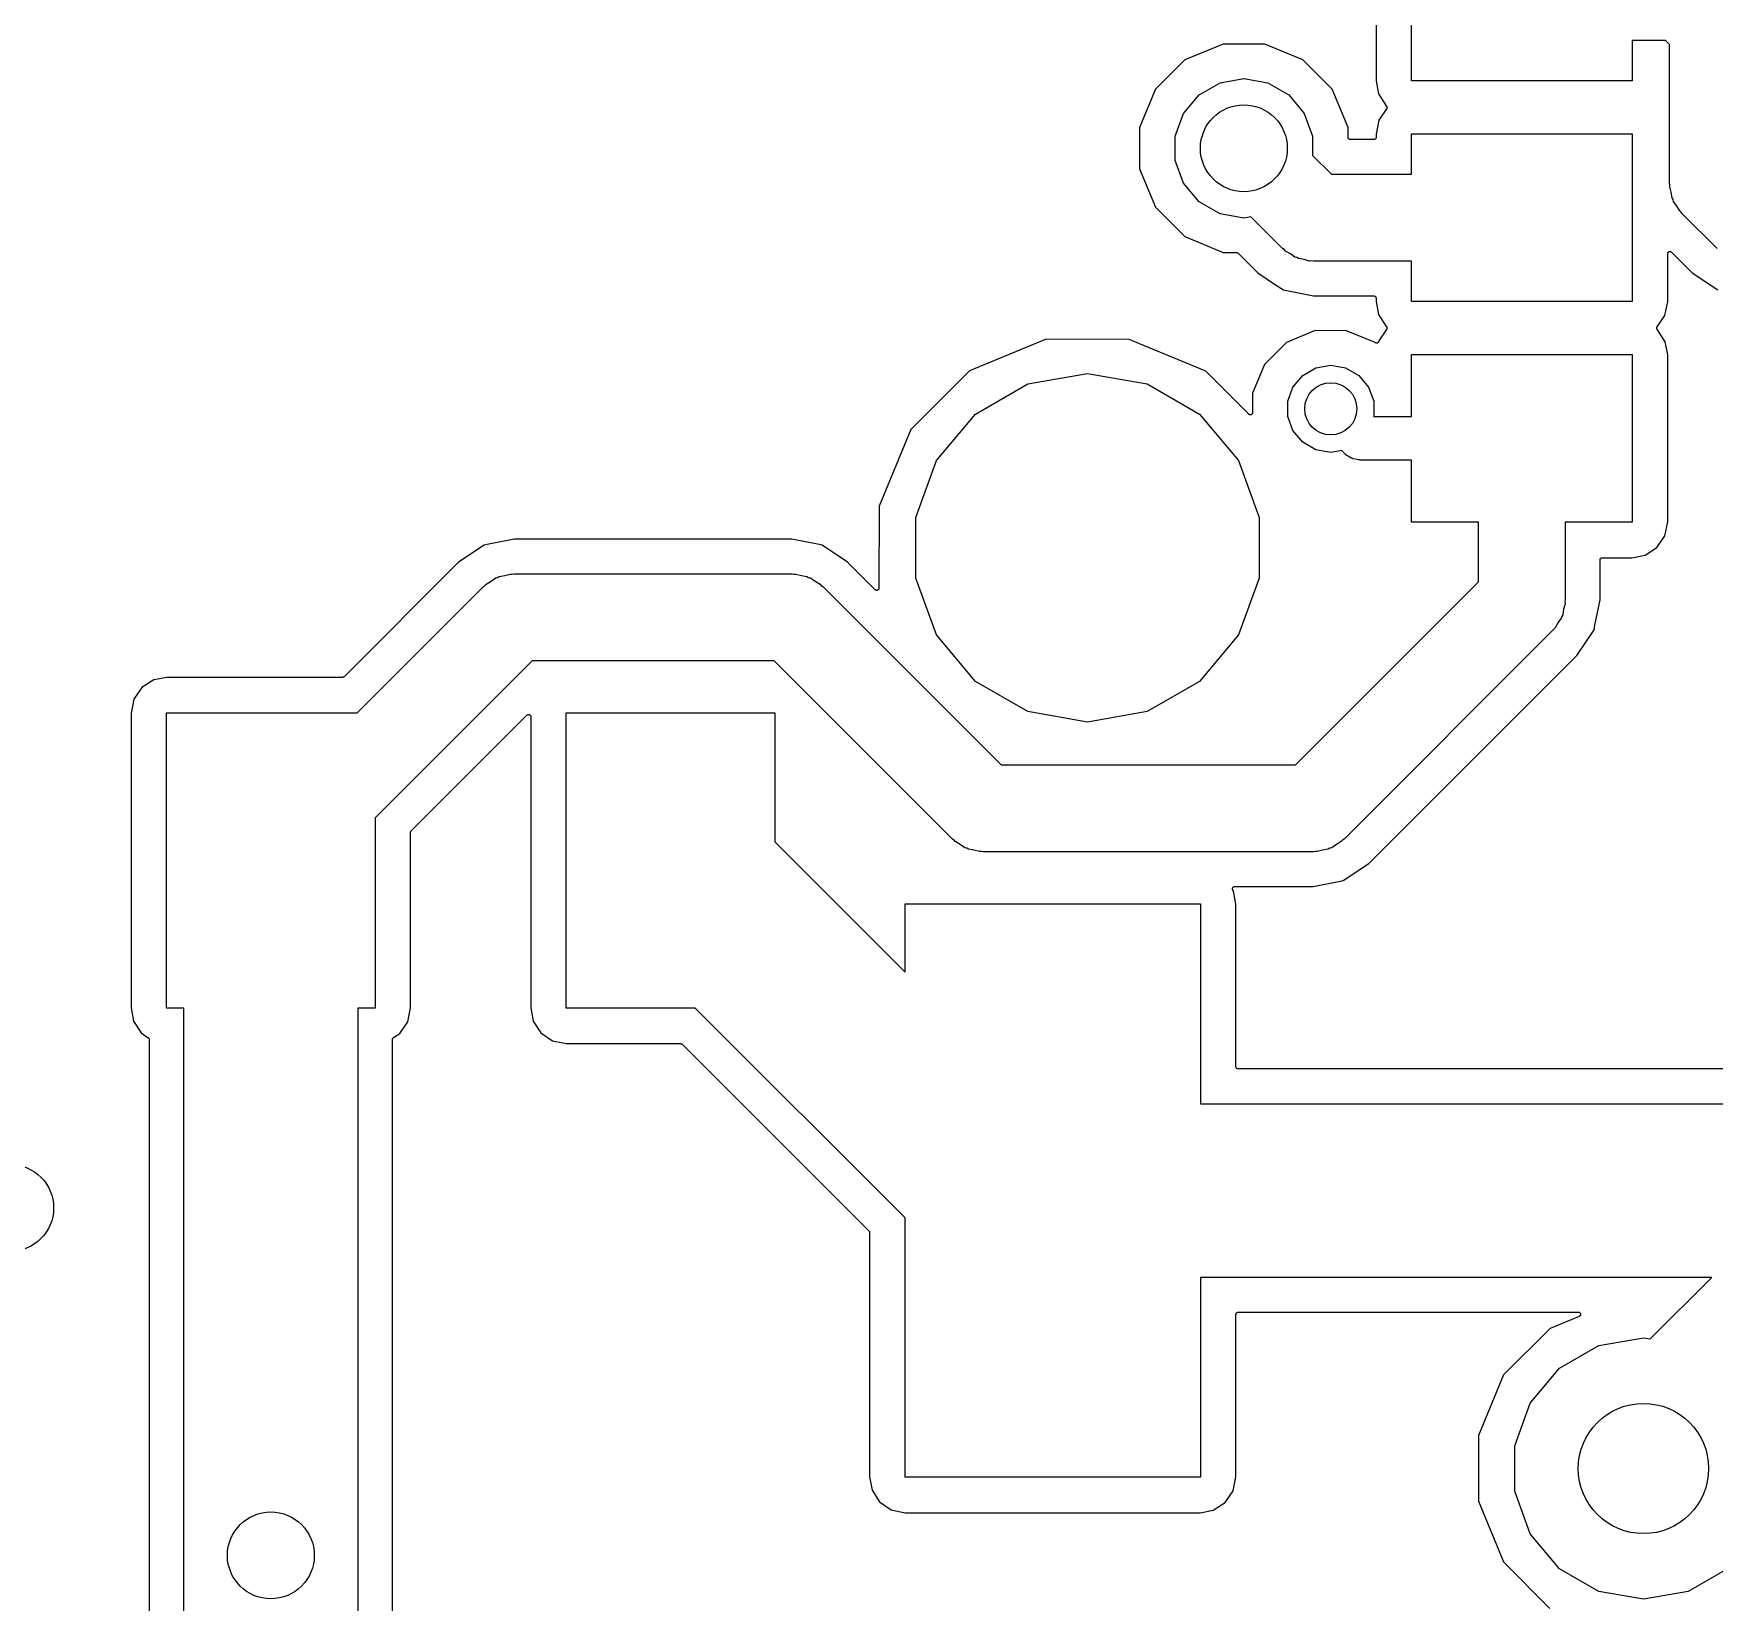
# Model space of a CAD drawing. Extents: x 0.3 to 75.7, y -92.7 to -2.
# Drawn here: x 50.43 to 60.11, y -77.67 to -68.64 of the extents above; entities that cross this region are included whole.
import ezdxf

# ---------------------------------------------------------------- set-up
doc = ezdxf.new("R2010")
doc.units = 0
doc.header["$MEASUREMENT"] = 0
doc.layers.add('BLACK', color=7, linetype='CONTINUOUS')

msp = doc.modelspace()

# ---------------------------------------------------------------- linework, layer by layer
at = {"layer": 'Black'}
for p, q in [((58.1608, -67.9487), (58.1608, -68.9114)), ((58.365, -68.9126), (58.365, -67.9474)), ((59.8264, -68.68), (59.635, -68.68)), ((59.635, -68.68), (59.635, -68.9126)), ((59.85, -68.7036), (59.8264, -68.68)), ((57.2812, -68.6999), (57.0606, -68.791)), ((57.5199, -68.7001), (57.2812, -68.6999)), ((57.7403, -68.7916), (57.5199, -68.7001)), ((59.85, -69.5), (59.85, -68.7036)), ((57.0606, -68.791), (56.8916, -68.9597)), ((57.909, -68.9606), (57.7403, -68.7916)), ((56.8916, -68.9597), (56.8001, -69.1801)), ((57.1419, -68.9924), (57.2627, -68.9227)), ((57.2627, -68.9227), (57.4, -68.8985)), ((57.4, -68.8985), (57.5373, -68.9227)), ((57.5373, -68.9227), (57.6581, -68.9924)), ((58.0001, -69.1812), (57.909, -68.9606)), ((58.1608, -68.9114), (58.175, -68.9866)), ((59.635, -68.9126), (58.365, -68.9126)), ((57.0523, -69.0992), (57.1419, -68.9924)), ((57.6581, -68.9924), (57.7477, -69.0992)), ((58.175, -68.9866), (58.219, -69.0551)), ((58.219, -69.0551), (58.2193, -69.0553)), ((58.2193, -69.0553), (58.2202, -69.056)), ((58.2202, -69.056), (58.2209, -69.0569)), ((58.2209, -69.0569), (58.2217, -69.0577)), ((58.2217, -69.0577), (58.2222, -69.0587)), ((58.2222, -69.0587), (58.2229, -69.0596)), ((58.2229, -69.0596), (58.2232, -69.0607)), ((58.2232, -69.0607), (58.2237, -69.0618)), ((58.2237, -69.0618), (58.2238, -69.0629)), ((58.2238, -69.0674), (58.2237, -69.0685)), ((58.2238, -69.0629), (58.2241, -69.064)), ((58.2241, -69.0663), (58.2238, -69.0674)), ((58.2241, -69.064), (58.224, -69.0651)), ((58.224, -69.0651), (58.2241, -69.0663)), ((57.0046, -69.2303), (57.0523, -69.0992)), ((57.7477, -69.0992), (57.7954, -69.2303)), ((58.1772, -69.1381), (58.1608, -69.2187)), ((58.2219, -69.0726), (58.1772, -69.1381)), ((58.2223, -69.0716), (58.2219, -69.0726)), ((58.223, -69.0706), (58.2223, -69.0716)), ((58.2233, -69.0695), (58.223, -69.0706)), ((58.2237, -69.0685), (58.2233, -69.0695)), ((56.8001, -69.1801), (56.7999, -69.4188)), ((57.0046, -69.3697), (57.0046, -69.2303)), ((57.7954, -69.2303), (57.7954, -69.3419)), ((58.0001, -69.237), (58.0001, -69.1812)), ((58.0003, -69.2381), (58.0001, -69.237)), ((58.0003, -69.2393), (58.0003, -69.2381)), ((58.0006, -69.2403), (58.0003, -69.2393)), ((58.0008, -69.2414), (58.0006, -69.2403)), ((58.0014, -69.2424), (58.0008, -69.2414)), ((58.0018, -69.2435), (58.0014, -69.2424)), ((58.0025, -69.2444), (58.0018, -69.2435)), ((58.0031, -69.2453), (58.0025, -69.2444)), ((58.004, -69.2461), (58.0031, -69.2453)), ((58.0047, -69.247), (58.004, -69.2461)), ((58.0057, -69.2475), (58.0047, -69.247)), ((58.0065, -69.2483), (58.0057, -69.2475)), ((58.0076, -69.2486), (58.0065, -69.2483)), ((58.0086, -69.2492), (58.0076, -69.2486)), ((58.0097, -69.2494), (58.0086, -69.2492)), ((58.0108, -69.2498), (58.0097, -69.2494)), ((58.0119, -69.2498), (58.0108, -69.2498)), ((58.0131, -69.25), (58.0119, -69.2498)), ((58.1478, -69.25), (58.0131, -69.25)), ((58.1489, -69.2498), (58.1478, -69.25)), ((58.1501, -69.2498), (58.1489, -69.2498)), ((58.1512, -69.2494), (58.1501, -69.2498)), ((58.1523, -69.2492), (58.1512, -69.2494)), ((58.1533, -69.2486), (58.1523, -69.2492)), ((58.1543, -69.2483), (58.1533, -69.2486)), ((58.1552, -69.2475), (58.1543, -69.2483)), ((58.1562, -69.247), (58.1552, -69.2475)), ((58.1569, -69.2461), (58.1562, -69.247)), ((58.1578, -69.2454), (58.1569, -69.2461)), ((58.1584, -69.2444), (58.1578, -69.2454)), ((58.1591, -69.2435), (58.1584, -69.2444)), ((58.1595, -69.2424), (58.1591, -69.2435)), ((58.16, -69.2414), (58.1595, -69.2424)), ((58.1602, -69.2403), (58.16, -69.2414)), ((58.1606, -69.2393), (58.1602, -69.2403)), ((58.1608, -69.237), (58.1606, -69.2381)), ((58.1606, -69.2381), (58.1606, -69.2393)), ((58.1608, -69.2187), (58.1608, -69.237)), ((58.365, -69.45), (58.365, -69.2174)), ((58.365, -69.2174), (59.635, -69.2174)), ((59.635, -69.2174), (59.635, -70.1826)), ((57.7954, -69.3419), (57.9036, -69.45)), ((56.7999, -69.4188), (56.891, -69.6394)), ((57.0523, -69.5008), (57.0046, -69.3697)), ((57.9036, -69.45), (58.365, -69.45)), ((57.1419, -69.6076), (57.0523, -69.5008)), ((59.8519, -69.5108), (59.85, -69.5)), ((59.851, -69.5218), (59.8519, -69.5108)), ((59.8594, -69.5533), (59.851, -69.5218)), ((56.891, -69.6394), (57.0597, -69.8084)), ((57.2627, -69.6773), (57.1419, -69.6076)), ((59.8651, -69.5855), (59.8594, -69.5533)), ((59.8706, -69.595), (59.8651, -69.5855)), ((59.8734, -69.6057), (59.8706, -69.595)), ((59.8922, -69.6324), (59.8734, -69.6057)), ((59.9085, -69.6607), (59.8922, -69.6324)), ((57.4, -69.7015), (57.2627, -69.6773)), ((57.4408, -69.6943), (57.4, -69.7015)), ((57.6232, -69.8768), (57.4408, -69.6943)), ((59.9169, -69.6678), (59.9085, -69.6607)), ((59.9232, -69.6768), (59.9169, -69.6678)), ((60.1232, -69.8768), (59.9232, -69.6768)), ((57.0597, -69.8084), (57.2801, -69.8999)), ((57.2801, -69.8999), (57.3582, -69.9)), ((57.3582, -69.9), (57.3588, -69.9001)), ((57.3588, -69.9001), (57.3593, -69.9)), ((57.3593, -69.9), (57.361, -69.9005)), ((57.361, -69.9005), (57.3626, -69.9008)), ((57.3626, -69.9008), (57.3631, -69.901)), ((57.3631, -69.901), (57.3637, -69.9012)), ((57.3637, -69.9012), (57.3651, -69.9022)), ((57.3651, -69.9022), (57.3665, -69.903)), ((57.3665, -69.903), (57.3669, -69.9034)), ((57.3669, -69.9034), (57.3674, -69.9038)), ((57.3674, -69.9038), (57.4809, -70.0173)), ((57.6322, -69.8831), (57.6232, -69.8768)), ((57.6393, -69.8915), (57.6322, -69.8831)), ((57.6676, -69.9078), (57.6393, -69.8915)), ((57.6943, -69.9266), (57.6676, -69.9078)), ((57.705, -69.9294), (57.6943, -69.9266)), ((57.7145, -69.9349), (57.705, -69.9294)), ((57.7467, -69.9406), (57.7145, -69.9349)), ((59.8392, -69.907), (59.8395, -69.9053)), ((59.8392, -70.1813), (59.8392, -69.907)), ((59.8395, -69.9053), (59.8396, -69.9036)), ((59.8396, -69.9036), (59.8399, -69.9031)), ((59.8399, -69.9031), (59.84, -69.9025)), ((59.84, -69.9025), (59.8408, -69.901)), ((59.8408, -69.901), (59.8415, -69.8995)), ((59.8415, -69.8995), (59.8419, -69.8991)), ((59.8419, -69.8991), (59.8422, -69.8986)), ((59.8422, -69.8986), (59.8435, -69.8975)), ((59.8435, -69.8975), (59.8447, -69.8963)), ((59.8447, -69.8963), (59.8452, -69.8961)), ((59.8452, -69.8961), (59.8457, -69.8957)), ((59.8457, -69.8957), (59.8473, -69.8951)), ((59.8473, -69.8951), (59.8488, -69.8944)), ((59.8488, -69.8944), (59.8494, -69.8943)), ((59.8494, -69.8943), (59.8499, -69.8941)), ((59.8499, -69.8941), (59.8516, -69.8941)), ((59.8516, -69.8941), (59.8533, -69.894)), ((59.8533, -69.894), (59.8539, -69.8941)), ((59.8539, -69.8941), (59.8544, -69.8941)), ((59.8544, -69.8941), (59.856, -69.8947)), ((59.856, -69.8947), (59.8577, -69.8952)), ((59.8577, -69.8952), (59.8581, -69.8955)), ((59.8581, -69.8955), (59.8587, -69.8957)), ((59.8587, -69.8957), (59.86, -69.8968)), ((59.86, -69.8968), (59.8614, -69.8978)), ((59.8614, -69.8978), (59.9809, -70.0173)), ((57.4809, -70.0173), (57.5773, -70.0817)), ((57.7782, -69.949), (57.7467, -69.9406)), ((57.7892, -69.9481), (57.7782, -69.949)), ((57.8, -69.95), (57.7892, -69.9481)), ((58.365, -69.95), (57.8, -69.95)), ((58.365, -70.1826), (58.365, -69.95)), ((59.9809, -70.0173), (60.1279, -70.1155)), ((57.5773, -70.0817), (57.5773, -70.0817)), ((57.5773, -70.0817), (57.6279, -70.1155)), ((57.6279, -70.1155), (57.8013, -70.15)), ((57.8013, -70.15), (58.1478, -70.15)), ((58.1478, -70.15), (58.1489, -70.1502)), ((58.1489, -70.1502), (58.1501, -70.1502)), ((58.1501, -70.1502), (58.1512, -70.1506)), ((58.1512, -70.1506), (58.1523, -70.1508)), ((58.1523, -70.1508), (58.1533, -70.1514)), ((58.1533, -70.1514), (58.1543, -70.1517)), ((58.1543, -70.1517), (58.1552, -70.1525)), ((58.1552, -70.1525), (58.1562, -70.153)), ((58.1562, -70.153), (58.1569, -70.1539)), ((58.1569, -70.1539), (58.1578, -70.1546)), ((58.1578, -70.1546), (58.1584, -70.1556)), ((58.1584, -70.1556), (58.1591, -70.1565)), ((58.1591, -70.1565), (58.1595, -70.1576)), ((58.1595, -70.1576), (58.16, -70.1586)), ((58.16, -70.1586), (58.1602, -70.1597)), ((58.1602, -70.1597), (58.1606, -70.1607)), ((58.1606, -70.1607), (58.1606, -70.1619)), ((58.1606, -70.1619), (58.1608, -70.163)), ((58.1608, -70.163), (58.1608, -70.1814)), ((58.1608, -70.1814), (58.175, -70.2566)), ((59.635, -70.1826), (58.365, -70.1826)), ((59.8228, -70.2619), (59.8392, -70.1813)), ((58.175, -70.2566), (58.219, -70.3251)), ((58.219, -70.3251), (58.2193, -70.3253)), ((58.2193, -70.3253), (58.2202, -70.326)), ((59.7781, -70.3274), (59.8228, -70.2619)), ((56.2624, -70.3996), (55.8211, -70.5819)), ((56.7397, -70.4), (56.2624, -70.3996)), ((57.1806, -70.5831), (56.7397, -70.4)), ((57.6454, -70.4183), (57.5187, -70.5448)), ((57.8109, -70.3499), (57.6454, -70.4183)), ((57.9899, -70.3501), (57.8109, -70.3499)), ((58.1556, -70.4189), (57.9899, -70.3501)), ((58.1567, -70.4196), (58.1556, -70.4189)), ((58.1582, -70.4206), (58.1567, -70.4196)), ((58.1586, -70.4207), (58.1582, -70.4206)), ((58.159, -70.4209), (58.1586, -70.4207)), ((58.1608, -70.4213), (58.159, -70.4209)), ((58.1626, -70.4218), (58.1608, -70.4213)), ((58.163, -70.4218), (58.1626, -70.4218)), ((58.1634, -70.4218), (58.163, -70.4218)), ((58.1653, -70.4216), (58.1634, -70.4218)), ((58.1671, -70.4214), (58.1653, -70.4216)), ((58.1675, -70.4212), (58.1671, -70.4214)), ((58.1679, -70.4212), (58.1675, -70.4212)), ((58.1695, -70.4203), (58.1679, -70.4212)), ((58.1712, -70.4195), (58.1695, -70.4203)), ((58.1715, -70.4192), (58.1712, -70.4195)), ((58.1718, -70.419), (58.1715, -70.4192)), ((58.1731, -70.4176), (58.1718, -70.419)), ((58.1744, -70.4163), (58.1731, -70.4176)), ((58.1746, -70.4159), (58.1744, -70.4163)), ((58.1748, -70.4156), (58.1746, -70.4159)), ((58.1755, -70.4139), (58.1748, -70.4156)), ((58.1763, -70.4122), (58.1755, -70.4139)), ((58.1765, -70.4114), (58.1763, -70.4118)), ((58.1763, -70.4118), (58.1763, -70.4122)), ((58.1772, -70.4081), (58.1765, -70.4114)), ((58.2219, -70.3426), (58.1772, -70.4081)), ((58.2202, -70.326), (58.2209, -70.3269)), ((58.2209, -70.3269), (58.2217, -70.3277)), ((58.2217, -70.3277), (58.2222, -70.3287)), ((58.2223, -70.3416), (58.2219, -70.3426)), ((58.2222, -70.3287), (58.2229, -70.3296)), ((58.223, -70.3406), (58.2223, -70.3416)), ((58.2229, -70.3296), (58.2232, -70.3307)), ((58.2233, -70.3395), (58.223, -70.3406)), ((58.2232, -70.3307), (58.2237, -70.3318)), ((58.2237, -70.3385), (58.2233, -70.3395)), ((58.2237, -70.3318), (58.2238, -70.3329)), ((58.2238, -70.3374), (58.2237, -70.3385)), ((58.2238, -70.3329), (58.2241, -70.334)), ((58.2241, -70.3363), (58.2238, -70.3374)), ((58.2241, -70.334), (58.224, -70.3351)), ((58.224, -70.3351), (58.2241, -70.3363)), ((59.7759, -70.3337), (59.7762, -70.3326)), ((59.776, -70.3349), (59.7759, -70.3337)), ((59.7759, -70.336), (59.776, -70.3349)), ((59.7762, -70.3371), (59.7759, -70.336)), ((59.7762, -70.3326), (59.7763, -70.3315)), ((59.7763, -70.3382), (59.7762, -70.3371)), ((59.7763, -70.3315), (59.7767, -70.3305)), ((59.7768, -70.3393), (59.7763, -70.3382)), ((59.7767, -70.3305), (59.777, -70.3294)), ((59.7771, -70.3404), (59.7768, -70.3393)), ((59.777, -70.3294), (59.7776, -70.3284)), ((59.7778, -70.3413), (59.7771, -70.3404)), ((59.7776, -70.3284), (59.7781, -70.3274)), ((59.7783, -70.3423), (59.7778, -70.3413)), ((59.7791, -70.3431), (59.7783, -70.3423)), ((59.7798, -70.344), (59.7791, -70.3431)), ((59.7807, -70.3447), (59.7798, -70.344)), ((59.781, -70.3449), (59.7807, -70.3447)), ((59.825, -70.4134), (59.781, -70.3449)), ((59.8392, -70.4886), (59.825, -70.4134)), ((58.365, -70.845), (58.365, -70.4874)), ((58.365, -70.4874), (59.635, -70.4874)), ((59.635, -70.4874), (59.635, -71.4526)), ((59.8392, -71.4513), (59.8392, -70.4886)), ((55.8211, -70.5819), (55.4833, -70.9192)), ((56.1567, -70.6566), (56.5, -70.596)), ((56.5, -70.596), (56.8433, -70.6566)), ((57.4278, -70.8307), (57.1806, -70.5831)), ((57.5187, -70.5448), (57.4501, -70.7101)), ((57.6827, -70.6745), (57.7387, -70.6078)), ((57.7387, -70.6078), (57.8142, -70.5642)), ((57.8142, -70.5642), (57.9, -70.549)), ((57.9, -70.549), (57.9858, -70.5642)), ((57.9858, -70.5642), (58.0613, -70.6078)), ((58.0613, -70.6078), (58.1173, -70.6745)), ((55.8548, -70.8309), (56.1567, -70.6566)), ((56.8433, -70.6566), (57.1452, -70.8309)), ((57.4501, -70.7101), (57.45, -70.8215)), ((57.6529, -70.7564), (57.6827, -70.6745)), ((58.1173, -70.6745), (58.1471, -70.7564)), ((57.6529, -70.8436), (57.6529, -70.7564)), ((58.1471, -70.7564), (58.1471, -70.8436)), ((55.6307, -71.0979), (55.8548, -70.8309)), ((57.1452, -70.8309), (57.3693, -71.0979)), ((57.4292, -70.8317), (57.4278, -70.8307)), ((57.4305, -70.8328), (57.4292, -70.8317)), ((57.431, -70.833), (57.4305, -70.8328)), ((57.4315, -70.8333), (57.431, -70.833)), ((57.4331, -70.8337), (57.4315, -70.8333)), ((57.4347, -70.8343), (57.4331, -70.8337)), ((57.4353, -70.8343), (57.4347, -70.8343)), ((57.4358, -70.8345), (57.4353, -70.8343)), ((57.4375, -70.8343), (57.4358, -70.8345)), ((57.4392, -70.8343), (57.4375, -70.8343)), ((57.4398, -70.8341), (57.4392, -70.8343)), ((57.4403, -70.8341), (57.4398, -70.8341)), ((57.4419, -70.8334), (57.4403, -70.8341)), ((57.4435, -70.8328), (57.4419, -70.8334)), ((57.4439, -70.8324), (57.4435, -70.8328)), ((57.4444, -70.8322), (57.4439, -70.8324)), ((57.4456, -70.831), (57.4444, -70.8322)), ((57.4469, -70.8299), (57.4456, -70.831)), ((57.4472, -70.8294), (57.4469, -70.8299)), ((57.4476, -70.829), (57.4472, -70.8294)), ((57.4483, -70.8274), (57.4476, -70.829)), ((57.4492, -70.826), (57.4483, -70.8274)), ((57.4493, -70.8254), (57.4492, -70.826)), ((57.4495, -70.8249), (57.4493, -70.8254)), ((57.4497, -70.8232), (57.4495, -70.8249)), ((57.45, -70.8215), (57.4497, -70.8232)), ((57.6827, -70.9255), (57.6529, -70.8436)), ((58.1471, -70.8436), (58.1466, -70.845)), ((58.1466, -70.845), (58.365, -70.845)), ((55.4833, -70.9192), (55.3002, -71.3601)), ((57.7387, -70.9922), (57.6827, -70.9255)), ((57.8142, -71.0358), (57.7387, -70.9922)), ((55.5114, -71.4255), (55.6307, -71.0979)), ((57.3693, -71.0979), (57.4886, -71.4255)), ((57.9, -71.051), (57.8142, -71.0358)), ((57.9631, -71.0398), (57.9, -71.051)), ((57.9816, -71.0584), (57.9631, -71.0398)), ((57.9861, -71.0615), (57.9816, -71.0584)), ((57.9897, -71.0658), (57.9861, -71.0615)), ((58.0038, -71.0739), (57.9897, -71.0658)), ((58.0172, -71.0833), (58.0038, -71.0739)), ((58.0225, -71.0847), (58.0172, -71.0833)), ((58.0272, -71.0875), (58.0225, -71.0847)), ((58.0433, -71.0903), (58.0272, -71.0875)), ((58.0591, -71.0945), (58.0433, -71.0903)), ((58.0646, -71.094), (58.0591, -71.0945)), ((58.07, -71.095), (58.0646, -71.094)), ((58.365, -71.095), (58.07, -71.095)), ((58.365, -71.4526), (58.365, -71.095)), ((55.3002, -71.3601), (55.2998, -71.832)), ((55.5114, -71.7742), (55.5114, -71.4255)), ((57.4886, -71.4255), (57.4886, -71.7742)), ((58.75, -71.4526), (58.365, -71.4526)), ((58.75, -71.7964), (58.75, -71.4526)), ((59.635, -71.4526), (59.25, -71.4526)), ((59.25, -71.4526), (59.25, -71.9)), ((59.8228, -71.5319), (59.8392, -71.4513)), ((53.0547, -71.5791), (53.0279, -71.5845)), ((53.2013, -71.55), (53.0547, -71.5791)), ((54.7987, -71.55), (53.2013, -71.55)), ((54.9452, -71.5791), (54.7987, -71.55)), ((54.9721, -71.5845), (54.9452, -71.5791)), ((54.9452, -71.5791), (54.9452, -71.5791)), ((59.7772, -71.5988), (59.8228, -71.5319)), ((53.0279, -71.5845), (52.8809, -71.6827)), ((55.1191, -71.6827), (54.9721, -71.5845)), ((59.45, -71.6698), (59.4502, -71.6687)), ((59.45, -71.8987), (59.45, -71.6698)), ((59.4502, -71.6675), (59.4506, -71.6664)), ((59.4502, -71.6687), (59.4502, -71.6675)), ((59.4506, -71.6664), (59.4508, -71.6653)), ((59.4508, -71.6653), (59.4514, -71.6643)), ((59.4514, -71.6643), (59.4517, -71.6633)), ((59.4517, -71.6633), (59.4525, -71.6624)), ((59.4525, -71.6624), (59.453, -71.6614)), ((59.453, -71.6614), (59.4539, -71.6607)), ((59.4539, -71.6607), (59.4546, -71.6598)), ((59.4546, -71.6598), (59.4556, -71.6592)), ((59.4556, -71.6592), (59.4565, -71.6585)), ((59.4565, -71.6585), (59.4576, -71.6581)), ((59.4576, -71.6581), (59.4586, -71.6576)), ((59.4586, -71.6576), (59.4597, -71.6574)), ((59.4597, -71.6574), (59.4607, -71.657)), ((59.4607, -71.657), (59.4619, -71.657)), ((59.4619, -71.657), (59.463, -71.6568)), ((59.463, -71.6568), (59.6338, -71.6568)), ((59.6338, -71.6568), (59.709, -71.6426)), ((59.709, -71.6426), (59.7772, -71.5988)), ((52.8809, -71.6827), (52.2216, -72.342)), ((53.0676, -71.7922), (53.0943, -71.7734)), ((53.0943, -71.7734), (53.105, -71.7706)), ((53.105, -71.7706), (53.1145, -71.7651)), ((53.1145, -71.7651), (53.1467, -71.7594)), ((53.1467, -71.7594), (53.1782, -71.751)), ((53.1782, -71.751), (53.1892, -71.7519)), ((53.1892, -71.7519), (53.2, -71.75)), ((53.2, -71.75), (54.8, -71.75)), ((54.8, -71.75), (54.8108, -71.7519)), ((54.8108, -71.7519), (54.8218, -71.751)), ((54.8218, -71.751), (54.8533, -71.7594)), ((54.8533, -71.7594), (54.8855, -71.7651)), ((54.8855, -71.7651), (54.895, -71.7706)), ((54.895, -71.7706), (54.9057, -71.7734)), ((54.9057, -71.7734), (54.9324, -71.7922)), ((55.2776, -71.8412), (55.1191, -71.6827)), ((55.6307, -72.1017), (55.5114, -71.7742)), ((57.4886, -71.7742), (57.3693, -72.1017)), ((52.2964, -72.55), (53.0232, -71.8232)), ((53.0232, -71.8232), (53.0322, -71.8169)), ((53.0322, -71.8169), (53.0393, -71.8085)), ((53.0393, -71.8085), (53.0676, -71.7922)), ((54.9324, -71.7922), (54.9607, -71.8085)), ((54.9607, -71.8085), (54.9678, -71.8169)), ((54.9678, -71.8169), (54.9768, -71.8232)), ((54.9768, -71.8232), (56.0036, -72.85)), ((55.279, -71.8422), (55.2776, -71.8412)), ((55.2803, -71.8433), (55.279, -71.8422)), ((55.2808, -71.8435), (55.2803, -71.8433)), ((55.2813, -71.8438), (55.2808, -71.8435)), ((55.2829, -71.8442), (55.2813, -71.8438)), ((55.2845, -71.8448), (55.2829, -71.8442)), ((55.2851, -71.8448), (55.2845, -71.8448)), ((55.2857, -71.845), (55.2851, -71.8448)), ((55.2873, -71.8448), (55.2857, -71.845)), ((55.289, -71.8448), (55.2873, -71.8448)), ((55.2896, -71.8446), (55.289, -71.8448)), ((55.2902, -71.8446), (55.2896, -71.8446)), ((55.2917, -71.8439), (55.2902, -71.8446)), ((55.2933, -71.8433), (55.2917, -71.8439)), ((55.2937, -71.8429), (55.2933, -71.8433)), ((55.2943, -71.8427), (55.2937, -71.8429)), ((55.2955, -71.8415), (55.2943, -71.8427)), ((55.2967, -71.8404), (55.2955, -71.8415)), ((55.297, -71.8399), (55.2967, -71.8404)), ((55.2974, -71.8395), (55.297, -71.8399)), ((55.2982, -71.8379), (55.2974, -71.8395)), ((55.299, -71.8365), (55.2982, -71.8379)), ((55.2991, -71.8359), (55.299, -71.8365)), ((55.2994, -71.8354), (55.2991, -71.8359)), ((55.2995, -71.8337), (55.2994, -71.8354)), ((55.2998, -71.832), (55.2995, -71.8337)), ((57.6964, -72.85), (58.75, -71.7964)), ((59.2406, -71.9533), (59.2349, -71.9855)), ((59.249, -71.9218), (59.2406, -71.9533)), ((59.25, -71.9), (59.2481, -71.9108)), ((59.2481, -71.9108), (59.249, -71.9218)), ((59.4209, -72.0452), (59.45, -71.8987)), ((59.1915, -72.0607), (59.1831, -72.0678)), ((59.2078, -72.0324), (59.1915, -72.0607)), ((59.2266, -72.0057), (59.2078, -72.0324)), ((59.2294, -71.995), (59.2266, -72.0057)), ((59.2349, -71.9855), (59.2294, -71.995)), ((59.4155, -72.0721), (59.4209, -72.0452)), ((55.8548, -72.3688), (55.6307, -72.1017)), ((57.3693, -72.1017), (57.1452, -72.3688)), ((59.1768, -72.0768), (57.9768, -73.2768)), ((59.1831, -72.0678), (59.1768, -72.0768)), ((59.3173, -72.2191), (59.4155, -72.0721)), ((53.3036, -72.25), (52.4, -73.1536)), ((54.6964, -72.25), (53.3036, -72.25)), ((55.7232, -73.2768), (54.6964, -72.25)), ((59.188, -72.3484), (59.3173, -72.2191)), ((51.2012, -72.3458), (51.126, -72.36)), ((52.2124, -72.3458), (51.2012, -72.3458)), ((52.213, -72.3457), (52.2124, -72.3458)), ((52.2135, -72.3458), (52.213, -72.3457)), ((52.2152, -72.3453), (52.2135, -72.3458)), ((52.2168, -72.345), (52.2152, -72.3453)), ((52.2173, -72.3448), (52.2168, -72.345)), ((52.2179, -72.3446), (52.2173, -72.3448)), ((52.2193, -72.3436), (52.2179, -72.3446)), ((52.2207, -72.3428), (52.2193, -72.3436)), ((52.2211, -72.3423), (52.2207, -72.3428)), ((52.2216, -72.342), (52.2211, -72.3423)), ((58.4053, -73.1311), (59.188, -72.3484)), ((51.0578, -72.4038), (51.0122, -72.4707)), ((51.126, -72.36), (51.0578, -72.4038)), ((56.1567, -72.5431), (55.8548, -72.3688)), ((57.1452, -72.3688), (56.8433, -72.5431)), ((51.0122, -72.4707), (50.9958, -72.5513)), ((51.2, -74.25), (51.2, -72.55)), ((51.2, -72.55), (52.2964, -72.55)), ((53.5, -74.25), (53.5, -72.55)), ((53.5, -72.55), (54.7, -72.55)), ((54.7, -72.55), (54.7, -73.2929)), ((56.5, -72.6037), (56.1567, -72.5431)), ((56.8433, -72.5431), (56.5, -72.6037)), ((50.9958, -72.5513), (50.9958, -74.2488)), ((52.608, -73.2284), (53.2736, -72.5628)), ((53.2736, -72.5628), (53.275, -72.5618)), ((53.275, -72.5618), (53.2763, -72.5607)), ((53.2763, -72.5607), (53.2769, -72.5605)), ((53.2769, -72.5605), (53.2773, -72.5602)), ((53.2773, -72.5602), (53.279, -72.5597)), ((53.279, -72.5597), (53.2806, -72.5591)), ((53.2806, -72.5591), (53.2811, -72.5591)), ((53.2811, -72.5591), (53.2817, -72.559)), ((53.2817, -72.559), (53.2834, -72.5591)), ((53.2834, -72.5591), (53.2851, -72.5591)), ((53.2851, -72.5591), (53.2856, -72.5593)), ((53.2856, -72.5593), (53.2862, -72.5594)), ((53.2862, -72.5594), (53.2877, -72.5601)), ((53.2877, -72.5601), (53.2893, -72.5607)), ((53.2893, -72.5607), (53.2898, -72.5611)), ((53.2898, -72.5611), (53.2903, -72.5613)), ((53.2903, -72.5613), (53.2915, -72.5625)), ((53.2915, -72.5625), (53.2928, -72.5636)), ((53.2928, -72.5636), (53.2931, -72.5641)), ((53.2931, -72.5641), (53.2935, -72.5645)), ((53.2935, -72.5645), (53.2942, -72.566)), ((53.2942, -72.566), (53.295, -72.5675)), ((53.295, -72.5675), (53.2951, -72.5681)), ((53.2951, -72.5681), (53.2954, -72.5686)), ((53.2954, -72.5686), (53.2955, -72.5703)), ((53.2955, -72.5703), (53.2958, -72.572)), ((53.2958, -72.572), (53.2958, -74.2488)), ((56.0036, -72.85), (57.6964, -72.85)), ((58.1191, -73.4173), (58.4053, -73.1311)), ((58.4053, -73.1311), (58.4053, -73.1311)), ((52.4, -73.1536), (52.4, -74.25)), ((52.6042, -73.2365), (52.6047, -73.2348)), ((52.6043, -73.237), (52.6042, -73.2365)), ((52.6042, -73.2376), (52.6043, -73.237)), ((52.6042, -74.2487), (52.6042, -73.2376)), ((52.6047, -73.2348), (52.605, -73.2332)), ((52.605, -73.2332), (52.6052, -73.2327)), ((52.6052, -73.2327), (52.6054, -73.2321)), ((52.6054, -73.2321), (52.6064, -73.2307)), ((52.6064, -73.2307), (52.6072, -73.2293)), ((52.6072, -73.2293), (52.6077, -73.2289)), ((52.6077, -73.2289), (52.608, -73.2284)), ((54.7, -73.2929), (55.45, -74.0429)), ((55.7322, -73.2831), (55.7232, -73.2768)), ((55.7393, -73.2915), (55.7322, -73.2831)), ((55.7676, -73.3078), (55.7393, -73.2915)), ((55.7943, -73.3266), (55.7676, -73.3078)), ((57.9324, -73.3078), (57.9057, -73.3266)), ((57.9607, -73.2915), (57.9324, -73.3078)), ((57.9678, -73.2831), (57.9607, -73.2915)), ((57.9768, -73.2768), (57.9678, -73.2831)), ((55.805, -73.3294), (55.7943, -73.3266)), ((55.8145, -73.3349), (55.805, -73.3294)), ((55.8467, -73.3406), (55.8145, -73.3349)), ((55.8782, -73.349), (55.8467, -73.3406)), ((55.8892, -73.3481), (55.8782, -73.349)), ((55.9, -73.35), (55.8892, -73.3481)), ((57.8, -73.35), (55.9, -73.35)), ((57.8108, -73.3481), (57.8, -73.35)), ((57.8218, -73.349), (57.8108, -73.3481)), ((57.8533, -73.3406), (57.8218, -73.349)), ((57.8855, -73.3349), (57.8533, -73.3406)), ((57.895, -73.3294), (57.8855, -73.3349)), ((57.9057, -73.3266), (57.895, -73.3294)), ((57.9721, -73.5155), (58.1191, -73.4173)), ((57.9452, -73.5209), (57.9721, -73.5155)), ((57.3342, -73.5614), (57.3343, -73.5611)), ((57.3343, -73.5633), (57.3342, -73.5614)), ((57.3343, -73.5607), (57.335, -73.5589)), ((57.3343, -73.5611), (57.3343, -73.5607)), ((57.3343, -73.5653), (57.3343, -73.5633)), ((57.3344, -73.5656), (57.3343, -73.5653)), ((57.3344, -73.5659), (57.3344, -73.5656)), ((57.3352, -73.5677), (57.3344, -73.5659)), ((57.335, -73.5589), (57.3356, -73.557)), ((57.3359, -73.5695), (57.3352, -73.5677)), ((57.3356, -73.557), (57.3358, -73.5568)), ((57.3358, -73.5568), (57.3359, -73.5565)), ((57.3359, -73.5565), (57.3371, -73.555)), ((57.3361, -73.5697), (57.3359, -73.5695)), ((57.3362, -73.57), (57.3361, -73.5697)), ((57.34, -73.576), (57.3362, -73.57)), ((57.3371, -73.555), (57.3383, -73.5535)), ((57.3383, -73.5535), (57.3386, -73.5533)), ((57.3386, -73.5533), (57.3388, -73.553)), ((57.3388, -73.553), (57.3405, -73.5521)), ((57.3542, -73.6512), (57.34, -73.576)), ((57.3405, -73.5521), (57.3421, -73.551)), ((57.3421, -73.551), (57.3424, -73.5509)), ((57.3424, -73.5509), (57.3427, -73.5508)), ((57.3427, -73.5508), (57.3446, -73.5504)), ((57.3446, -73.5504), (57.3465, -73.55)), ((57.3465, -73.55), (57.3468, -73.5501)), ((57.3468, -73.5501), (57.3471, -73.55)), ((57.3471, -73.55), (57.7987, -73.55)), ((57.7987, -73.55), (57.9452, -73.5209)), ((57.9452, -73.5209), (57.9452, -73.5209)), ((55.45, -74.0429), (55.45, -73.65)), ((55.45, -73.65), (57.15, -73.65)), ((57.15, -73.65), (57.15, -74.8)), ((57.3542, -74.587), (57.3542, -73.6512)), ((50.9958, -74.2488), (51.01, -74.324)), ((51.3, -74.25), (51.2, -74.25)), ((51.3, -77.4), (51.3, -74.25)), ((52.4, -74.25), (52.3, -74.25)), ((52.3, -74.25), (52.3, -77.4)), ((52.5878, -74.3293), (52.6042, -74.2487)), ((53.2958, -74.2488), (53.31, -74.324)), ((54.2429, -74.25), (53.5, -74.25)), ((55.45, -75.4571), (54.2429, -74.25)), ((51.01, -74.324), (51.0538, -74.3922)), ((52.5422, -74.3962), (52.5878, -74.3293)), ((53.31, -74.324), (53.3538, -74.3922)), ((51.0538, -74.3922), (51.0943, -74.4199)), ((51.0943, -74.4199), (51.0956, -74.4211)), ((51.0956, -74.4211), (51.097, -74.4222)), ((51.097, -74.4222), (51.0972, -74.4227)), ((51.0972, -74.4227), (51.0976, -74.423)), ((51.0976, -74.423), (51.0983, -74.4246)), ((51.0983, -74.4246), (51.0992, -74.4261)), ((51.0992, -74.4261), (51.0993, -74.4266)), ((51.0993, -74.4266), (51.0995, -74.4271)), ((51.0995, -74.4271), (51.0997, -74.4288)), ((51.0997, -74.4288), (51.1, -74.4306)), ((51.1, -74.4306), (51.1, -78.6328)), ((52.5, -74.4304), (52.5003, -74.4285)), ((52.5, -78.6328), (52.5, -74.4304)), ((52.5003, -74.4285), (52.5006, -74.4265)), ((52.5006, -74.4265), (52.5007, -74.4263)), ((52.5007, -74.4263), (52.5008, -74.426)), ((52.5008, -74.426), (52.5018, -74.4243)), ((52.5018, -74.4243), (52.5027, -74.4225)), ((52.5027, -74.4225), (52.5029, -74.4223)), ((52.5029, -74.4223), (52.503, -74.422)), ((52.503, -74.422), (52.5045, -74.4208)), ((52.5045, -74.4208), (52.506, -74.4195)), ((52.506, -74.4195), (52.5422, -74.3962)), ((53.3538, -74.3922), (53.4207, -74.4378)), ((53.4207, -74.4378), (53.5013, -74.4542)), ((53.5013, -74.4542), (54.1588, -74.4542)), ((54.1588, -74.4542), (54.1594, -74.4543)), ((54.1594, -74.4543), (54.16, -74.4542)), ((54.16, -74.4542), (54.1616, -74.4547)), ((54.1616, -74.4547), (54.1633, -74.455)), ((54.1633, -74.455), (54.1638, -74.4552)), ((54.1638, -74.4552), (54.1643, -74.4554)), ((54.1643, -74.4554), (54.1657, -74.4564)), ((54.1657, -74.4564), (54.1672, -74.4572)), ((54.1672, -74.4572), (54.1676, -74.4577)), ((54.1676, -74.4577), (54.168, -74.458)), ((54.168, -74.458), (55.242, -75.532)), ((57.3544, -74.5881), (57.3542, -74.587)), ((57.3544, -74.5893), (57.3544, -74.5881)), ((57.3548, -74.5903), (57.3544, -74.5893)), ((57.355, -74.5914), (57.3548, -74.5903)), ((57.3555, -74.5924), (57.355, -74.5914)), ((57.3559, -74.5935), (57.3555, -74.5924)), ((57.3566, -74.5944), (57.3559, -74.5935)), ((57.3572, -74.5954), (57.3566, -74.5944)), ((57.3581, -74.5961), (57.3572, -74.5954)), ((57.3588, -74.597), (57.3581, -74.5961)), ((57.3598, -74.5975), (57.3588, -74.597)), ((57.3607, -74.5983), (57.3598, -74.5975)), ((57.3617, -74.5986), (57.3607, -74.5983)), ((57.3627, -74.5992), (57.3617, -74.5986)), ((57.3638, -74.5994), (57.3627, -74.5992)), ((57.3649, -74.5998), (57.3638, -74.5994)), ((57.3661, -74.5998), (57.3649, -74.5998)), ((57.3672, -74.6), (57.3661, -74.5998)), ((61.5694, -74.6), (57.3672, -74.6)), ((57.15, -74.8), (61.75, -74.8)), ((55.242, -75.532), (55.2423, -75.5324)), ((55.2423, -75.5324), (55.2428, -75.5328)), ((55.2428, -75.5328), (55.2436, -75.5343)), ((55.2436, -75.5343), (55.2446, -75.5357)), ((55.2446, -75.5357), (55.2448, -75.5362)), ((55.2448, -75.5362), (55.245, -75.5367)), ((55.245, -75.5367), (55.2453, -75.5384)), ((55.2453, -75.5384), (55.2458, -75.54)), ((55.2458, -75.54), (55.2457, -75.5406)), ((55.2457, -75.5406), (55.2458, -75.5412)), ((55.2458, -75.5412), (55.2458, -76.9488)), ((55.45, -76.95), (55.45, -75.4571)), ((60.0929, -75.8), (57.15, -75.8)), ((57.15, -75.8), (57.15, -76.95)), ((59.7389, -76.154), (60.0929, -75.8)), ((57.3542, -76.013), (57.3544, -76.0119)), ((57.3542, -76.9487), (57.3542, -76.013)), ((57.3544, -76.0107), (57.3548, -76.0097)), ((57.3544, -76.0119), (57.3544, -76.0107)), ((57.3548, -76.0097), (57.355, -76.0086)), ((57.355, -76.0086), (57.3555, -76.0076)), ((57.3555, -76.0076), (57.3559, -76.0065)), ((57.3559, -76.0065), (57.3566, -76.0056)), ((57.3566, -76.0056), (57.3572, -76.0046)), ((57.3572, -76.0046), (57.3581, -76.0039)), ((57.3581, -76.0039), (57.3588, -76.003)), ((57.3588, -76.003), (57.3598, -76.0025)), ((57.3598, -76.0025), (57.3607, -76.0017)), ((57.3607, -76.0017), (57.3617, -76.0014)), ((57.3617, -76.0014), (57.3627, -76.0008)), ((57.3627, -76.0008), (57.3638, -76.0006)), ((57.3638, -76.0006), (57.3649, -76.0002)), ((57.3649, -76.0002), (57.3661, -76.0002)), ((57.3661, -76.0002), (57.3672, -76)), ((57.3672, -76), (59.325, -76)), ((59.3299, -76.025), (59.1626, -76.0942)), ((59.325, -76), (59.3269, -76.0003)), ((59.3269, -76.0003), (59.3289, -76.0006)), ((59.3289, -76.0006), (59.3291, -76.0007)), ((59.3291, -76.0007), (59.3294, -76.0008)), ((59.3294, -76.0008), (59.3311, -76.0018)), ((59.3316, -76.0239), (59.3299, -76.025)), ((59.3311, -76.0018), (59.3329, -76.0027)), ((59.3333, -76.023), (59.3316, -76.0239)), ((59.3329, -76.0027), (59.3331, -76.0029)), ((59.3331, -76.0029), (59.3333, -76.003)), ((59.3333, -76.003), (59.3346, -76.0046)), ((59.3335, -76.0227), (59.3333, -76.023)), ((59.3337, -76.0226), (59.3335, -76.0227)), ((59.3349, -76.021), (59.3337, -76.0226)), ((59.3346, -76.0046), (59.3359, -76.006)), ((59.3362, -76.0195), (59.3349, -76.021)), ((59.3359, -76.006), (59.336, -76.0063)), ((59.336, -76.0063), (59.3362, -76.0065)), ((59.3362, -76.0065), (59.3369, -76.0083)), ((59.3363, -76.0192), (59.3362, -76.0195)), ((59.3365, -76.019), (59.3363, -76.0192)), ((59.3371, -76.0171), (59.3365, -76.019)), ((59.3369, -76.0083), (59.3376, -76.0102)), ((59.3378, -76.0153), (59.3371, -76.0171)), ((59.3376, -76.0102), (59.3377, -76.0105)), ((59.3377, -76.0105), (59.3378, -76.0107)), ((59.3378, -76.0107), (59.3378, -76.0127)), ((59.3378, -76.0127), (59.3378, -76.0147)), ((59.3378, -76.0147), (59.3378, -76.015)), ((59.3378, -76.015), (59.3378, -76.0153)), ((59.1626, -76.0942), (58.8951, -76.3612)), ((59.2161, -76.3233), (59.4425, -76.1925)), ((59.4425, -76.1925), (59.7, -76.1471)), ((59.7, -76.1471), (59.7389, -76.154)), ((59.048, -76.5236), (59.2161, -76.3233)), ((58.8951, -76.3612), (58.7502, -76.7102)), ((58.9586, -76.7693), (59.048, -76.5236)), ((58.7502, -76.7102), (58.7498, -77.0881)), ((58.9586, -77.0307), (58.9586, -76.7693)), ((55.2458, -76.9488), (55.26, -77.024)), ((57.15, -76.95), (55.45, -76.95)), ((57.3378, -77.0293), (57.3542, -76.9487)), ((55.26, -77.024), (55.3038, -77.0922)), ((55.3038, -77.0922), (55.3707, -77.1378)), ((57.224, -77.14), (57.2922, -77.0962)), ((57.2922, -77.0962), (57.3378, -77.0293)), ((58.7498, -77.0881), (58.8942, -77.4374)), ((59.048, -77.2764), (58.9586, -77.0307)), ((55.3707, -77.1378), (55.4513, -77.1542)), ((55.4513, -77.1542), (57.1488, -77.1542)), ((57.1488, -77.1542), (57.224, -77.14)), ((59.2161, -77.4767), (59.048, -77.2764)), ((51.3, -78.85), (51.3, -77.4)), ((52.3, -77.4), (52.3, -78.85)), ((58.8942, -77.4374), (59.1612, -77.7049)), ((59.4425, -77.6075), (59.2161, -77.4767)), ((60.1839, -77.4767), (59.9575, -77.6075)), ((59.7, -77.6529), (59.4425, -77.6075)), ((59.9575, -77.6075), (59.7, -77.6529))]:
    msp.add_line(p, q, dxfattribs=at)
for centre, radius in [((57.4, -69.3), 0.25), ((57.9, -70.8), 0.15), ((50.3, -75.4), 0.25), ((59.7, -76.9), 0.375), ((51.8, -77.4), 0.25)]:
    msp.add_circle(centre, radius, dxfattribs=at)

doc.saveas('drawing.dxf')
